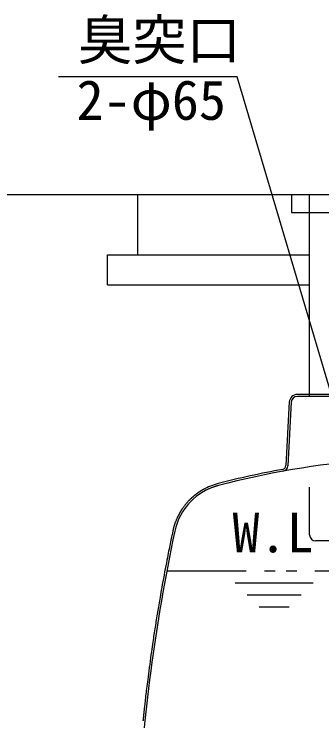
# Model space of a CAD drawing. Units: millimetres, scale not verified. Extents: x -8910 to 8910, y -6308 to 6308.
# Drawn here: x 534 to 1044, y -2243 to -1070 of the extents above; entities that cross this region are included whole.
import ezdxf
from ezdxf.enums import TextEntityAlignment as Align

# ---------------------------------------------------------------- set-up
doc = ezdxf.new("R2010")
doc.units = ezdxf.units.MM
doc.header["$LTSCALE"] = 30
doc.linetypes.add('DOUBLE_CHAIN1', pattern=[8.8, 5, -1, 0.6, -0.6, 0.6, -1])
doc.layers.add('0-1_空気管', color=3, linetype='Continuous', lineweight=25)
doc.layers.add('0-2_機器', color=2, linetype='Continuous', lineweight=25)
doc.styles.add('ＭＳ ゴシック', font='')
doc.styles.get('ＭＳ ゴシック').set_extended_font_data('MS Gothic')

msp = doc.modelspace()

# ---------------------------------------------------------------- linework, layer by layer
at = {"layer": '0-1_空気管'}
for p, q in [((903.55, -1174.06), (607.5, -1174.06)), ((1108.82, -1867.31), (903.55, -1174.06)), ((993.82, -1369.61), (993.82, -1399.61)), ((1023.96, -1704.81), (1023.96, -1369.61)), ((993.82, -1399.61), (1503.82, -1399.61)), ((1494.33, -1701.61), (1003.31, -1701.61)), ((1494.33, -1704.81), (1003.31, -1704.81)), ((990.13, -1714.12), (984.6, -1819.69)), ((993.32, -1714.29), (987.79, -1819.85)), ((1023.82, -1934.81), (1023.82, -1855.33)), ((1088.82, -1944.81), (1033.82, -1944.81)), ((1029.88, -2014.81), (900.38, -2014.81)), ((1009.88, -2034.81), (920.38, -2034.81)), ((989.88, -2054.81), (940.38, -2054.81)), ((769.52, -2075.5), (769.03, -2078.59)), ((770.02, -2072.42), (769.52, -2075.5))]:
    msp.add_line(p, q, dxfattribs=at)
at = {"layer": '0-1_空気管', "linetype": 'DOUBLE_CHAIN1'}
msp.add_line((1710.77, -1994.81), (786.87, -1994.81), dxfattribs=at)
at = {"layer": '0-1_空気管'}
for points in [[(843.03, -1862.11), (842.86, -1862.22), (842.54, -1862.42), (842.38, -1862.52), (842.22, -1862.63), (841.89, -1862.84), (841.55, -1863.07), (841.37, -1863.18), (841.19, -1863.3), (841.01, -1863.42), (840.83, -1863.54), (840.63, -1863.67), (840.44, -1863.8), (840.24, -1863.93), (840.05, -1864.06), (839.84, -1864.2), (839.64, -1864.33), (839.43, -1864.48), (839.22, -1864.62), (839.01, -1864.77), (838.78, -1864.92), (838.55, -1865.09), (838.3, -1865.26), (838.03, -1865.45), (837.75, -1865.66), (837.45, -1865.88), (837.11, -1866.13), (836.76, -1866.38), (836.4, -1866.65), (835.67, -1867.21), (835.31, -1867.48), (834.97, -1867.74), (834.65, -1867.98), (834.35, -1868.21), (834.07, -1868.42), (833.82, -1868.62), (833.57, -1868.82), (833.34, -1869.01), (833.1, -1869.2), (832.87, -1869.39)], [(847.43, -1859.5), (847.43, -1859.5), (847.43, -1859.5), (847.42, -1859.51), (847.42, -1859.51), (847.41, -1859.51), (847.41, -1859.51), (847.4, -1859.52), (847.37, -1859.54), (847.35, -1859.55), (847.32, -1859.56), (847.29, -1859.58), (847.25, -1859.6), (847.2, -1859.63), (847.15, -1859.66), (847.09, -1859.7), (847.02, -1859.73), (846.95, -1859.77), (846.87, -1859.82), (846.78, -1859.87), (846.69, -1859.92), (846.58, -1859.98), (846.47, -1860.04), (846.35, -1860.12), (846.21, -1860.19), (846.06, -1860.28), (845.88, -1860.39), (845.69, -1860.5), (845.48, -1860.62), (845.25, -1860.76), (845.01, -1860.9), (844.77, -1861.05), (844.52, -1861.2), (844.27, -1861.35), (844.03, -1861.5), (843.81, -1861.63), (843.59, -1861.76), (843.39, -1861.89), (843.21, -1862), (843.03, -1862.11)], [(828.86, -1872.83), (828.2, -1873.42), (827.92, -1873.67), (827.59, -1873.97), (827.22, -1874.32), (826.81, -1874.69), (826.36, -1875.1), (825.9, -1875.54), (825.43, -1875.99), (824.95, -1876.45), (824.47, -1876.92), (823.99, -1877.4), (823.5, -1877.9), (823, -1878.44), (822.47, -1879.01), (821.91, -1879.63), (821.32, -1880.3), (820.69, -1881.03), (820.02, -1881.83), (819.3, -1882.68), (818.57, -1883.57), (817.83, -1884.48), (817.09, -1885.39), (816.37, -1886.3), (815.68, -1887.17), (815.04, -1888), (814.44, -1888.78), (813.91, -1889.5), (813.42, -1890.17), (812.96, -1890.81), (812.54, -1891.42), (812.14, -1892.01), (811.77, -1892.59), (811.4, -1893.16), (811.04, -1893.73), (810.69, -1894.3), (810.34, -1894.88), (810, -1895.45), (809.67, -1896.02), (809.33, -1896.58)], [(832.87, -1869.39), (832.62, -1869.59), (832.37, -1869.8), (832.11, -1870.02), (831.85, -1870.24), (831.59, -1870.46), (831.33, -1870.67), (831.09, -1870.88), (830.86, -1871.07), (830.65, -1871.25), (830.47, -1871.41), (830.31, -1871.55), (830.16, -1871.67), (830.04, -1871.78), (829.92, -1871.88), (829.82, -1871.98), (829.72, -1872.06), (829.62, -1872.15), (829.53, -1872.23), (829.43, -1872.31), (829.34, -1872.4), (829.26, -1872.47), (829.18, -1872.55), (829.1, -1872.61), (829.04, -1872.67), (828.86, -1872.83)], [(809.33, -1896.58), (809.01, -1897.14), (808.7, -1897.68), (808.39, -1898.22), (808.08, -1898.74), (807.78, -1899.26), (807.49, -1899.78), (807.2, -1900.29), (806.92, -1900.8), (806.64, -1901.3), (806.37, -1901.81), (806.1, -1902.32), (805.83, -1902.85), (805.55, -1903.4), (805.26, -1903.99), (804.96, -1904.62), (804.64, -1905.31), (804.3, -1906.07), (803.93, -1906.92), (803.53, -1907.85), (803.1, -1908.85), (802.66, -1909.9), (802.22, -1910.99), (801.77, -1912.09), (801.33, -1913.19), (800.92, -1914.26), (800.53, -1915.29), (800.17, -1916.26), (799.85, -1917.18), (799.55, -1918.05), (799.28, -1918.88), (799.03, -1919.68), (798.8, -1920.46), (798.59, -1921.22), (798.39, -1921.97), (798.2, -1922.73), (798.01, -1923.47), (797.85, -1924.19), (797.69, -1924.88), (797.55, -1925.52)], [(797, -1928.06), (796.14, -1932.13), (795.77, -1933.84), (795.34, -1935.89), (794.85, -1938.22), (794.3, -1940.79), (793.72, -1943.56), (793.11, -1946.46), (792.49, -1949.47), (791.86, -1952.52), (791.23, -1955.59), (790.6, -1958.71), (789.95, -1961.92), (789.28, -1965.28), (788.58, -1968.83), (787.84, -1972.63), (787.05, -1976.71), (786.21, -1981.13), (785.3, -1985.91), (784.34, -1990.99), (783.36, -1996.25), (782.35, -2001.61), (781.36, -2006.97), (780.38, -2012.23), (779.45, -2017.31), (778.58, -2022.1), (777.77, -2026.52), (777.04, -2030.62), (776.36, -2034.43), (775.73, -2037.99), (775.14, -2041.37), (774.59, -2044.6), (774.06, -2047.74), (773.54, -2050.83), (773.03, -2053.91), (772.52, -2056.99), (772.01, -2060.08), (771.01, -2066.25), (770.52, -2069.33), (770.02, -2072.42)], [(797.55, -1925.52), (797.42, -1926.1), (797.31, -1926.61), (797, -1928.06)], [(769.03, -2078.59), (768.53, -2081.67), (768.04, -2084.76), (767.55, -2087.84), (767.06, -2090.93), (766.57, -2094.02), (766.09, -2097.1), (765.61, -2100.19), (765.13, -2103.29), (764.66, -2106.43), (764.17, -2109.68), (763.67, -2113.07), (763.15, -2116.65), (762.6, -2120.48), (762.02, -2124.59), (761.4, -2129.05), (760.73, -2133.87), (760.02, -2138.98), (759.3, -2144.29), (758.57, -2149.69), (757.84, -2155.09), (757.13, -2160.4), (756.45, -2165.51), (755.82, -2170.34), (755.24, -2174.8), (754.71, -2178.92), (754.22, -2182.76), (753.77, -2186.35), (753.35, -2189.75), (752.96, -2193.01), (752.58, -2196.17), (752.22, -2199.28), (751.86, -2202.37), (751.52, -2205.42), (751.18, -2208.37), (750.87, -2211.18), (750.58, -2213.79), (750.32, -2216.16), (750.09, -2218.24), (749.44, -2224.12)], [(749.44, -2224.12), (749.41, -2224.41), (749.39, -2224.54), (749.38, -2224.69), (749.36, -2224.85), (749.34, -2225.04), (749.32, -2225.24), (749.3, -2225.45), (749.27, -2225.67), (749.22, -2226.11), (749.2, -2226.34), (749.17, -2226.57), (749.15, -2226.81), (749.12, -2227.06), (749.09, -2227.33), (749.06, -2227.62), (749.03, -2227.93), (748.99, -2228.26), (748.95, -2228.61), (748.91, -2228.96), (748.87, -2229.33), (748.84, -2229.69), (748.8, -2230.04), (748.76, -2230.38), (748.73, -2230.69), (748.7, -2230.98), (748.67, -2231.25), (748.64, -2231.5), (748.61, -2231.75), (748.59, -2231.99), (748.56, -2232.23), (748.53, -2232.49), (748.5, -2232.76), (748.47, -2233.05), (748.44, -2233.35), (748.41, -2233.67), (748.38, -2233.99), (748.34, -2234.31), (748.31, -2234.62), (748.28, -2234.92)], [(748.28, -2234.92), (748.25, -2235.2), (748.22, -2235.46), (748.19, -2235.7), (748.17, -2235.91), (748.15, -2236.11), (748.13, -2236.3), (748.11, -2236.48), (748.09, -2236.64), (748.08, -2236.81), (748.06, -2236.96), (748.04, -2237.12), (748.03, -2237.27), (748.01, -2237.42), (748, -2237.56), (747.98, -2237.7), (747.97, -2237.83), (747.96, -2237.96), (747.94, -2238.08), (747.93, -2238.19), (747.92, -2238.31), (747.91, -2238.41), (747.9, -2238.51), (747.88, -2238.7), (747.87, -2238.8), (747.85, -2238.99), (747.84, -2239.09), (747.83, -2239.19), (747.81, -2239.3), (747.8, -2239.41), (747.79, -2239.54), (747.77, -2239.68), (747.76, -2239.83), (747.74, -2239.99), (747.71, -2240.34), (747.69, -2240.52), (747.67, -2240.69), (747.65, -2240.86), (747.63, -2241.01), (747.62, -2241.16)], [(747.62, -2241.16), (747.61, -2241.29), (747.59, -2241.42), (747.58, -2241.53), (747.57, -2241.64), (747.56, -2241.75), (747.54, -2241.97), (747.52, -2242.08), (747.51, -2242.19), (747.5, -2242.3), (747.49, -2242.41), (747.48, -2242.51), (747.47, -2242.61), (747.46, -2242.7), (747.45, -2242.79), (747.44, -2242.86), (747.44, -2242.93), (747.43, -2242.98), (747.43, -2243.03), (747.42, -2243.07), (747.41, -2243.14), (747.41, -2243.18), (747.41, -2243.21), (747.4, -2243.24), (747.4, -2243.29), (747.4, -2243.32), (747.39, -2243.35), (747.39, -2243.37), (747.39, -2243.38), (747.39, -2243.4), (747.39, -2243.41), (747.39, -2243.44), (747.38, -2243.44), (747.38, -2243.45)]]:
    msp.add_lwpolyline(points, dxfattribs=at)
for centre, radius, start, end in [((1003.31, -1714.81), 13.2, 90, 177), ((1003.31, -1714.81), 10, 90, 177), ((1248.82, -3304.81), 1500, 94.9335, 104.51398), ((1248.82, -3304.81), 1503.2, 100.33286, 104.51398), ((977.81, -1819.33), 6.8, 280.33899, 357), ((977.81, -1819.33), 10, 280.33899, 357), ((897.95, -1949.49), 100, 104.51399, 168.01199), ((897.95, -1949.49), 103.2, 104.51399, 119.31), ((897.95, -1949.49), 100, 104.51399, 119.31), ((3734.71, -2551.82), 3000, 168.01242, 177), ((1033.82, -1934.81), 10, 180, 270)]:
    msp.add_arc(centre, radius, start, end, dxfattribs=at)
at = {"layer": '0-2_機器'}
for p, q in [((-104.51, -1369.61), (1962.05, -1369.61)), ((738.82, -1469.61), (738.82, -1369.61)), ((688.82, -1519.61), (688.82, -1469.61)), ((688.82, -1469.61), (1023.96, -1469.61)), ((688.82, -1519.61), (1023.96, -1519.61))]:
    msp.add_line(p, q, dxfattribs=at)

# ---------------------------------------------------------------- texts
at = {"layer": '0-1_空気管', "color": 4, "style": 'ＭＳ ゴシック'}
for s, p in [('臭突口', (639.62, -1165.73)), ('2-φ65', (637.3, -1265.53)), ('W.L', (895.87, -1983.42))]:
    msp.add_text(s, height=65.98, dxfattribs=at).set_placement(p, align=Align.BOTTOM_LEFT)

doc.saveas('drawing.dxf')
